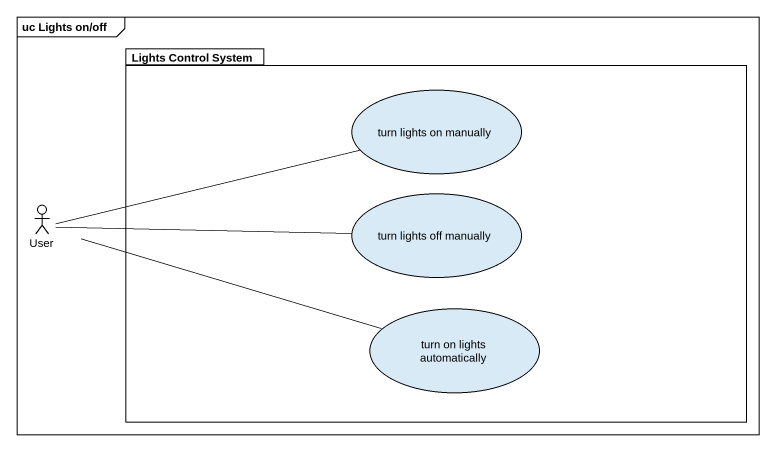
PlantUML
@startuml
mainframe uc Lights on/off
package "Lights Control System" as Lights_Control_System {
  usecase "turn lights on manually" as turn_lights_on_manually
  usecase "turn lights off manually" as turn_lights_off_manually
  usecase "turn on lights automatically" as turn_on_lights_automatically
}
actor User
User -right- turn_lights_on_manually
User -right- turn_lights_off_manually
User -right- turn_on_lights_automatically
@enduml
